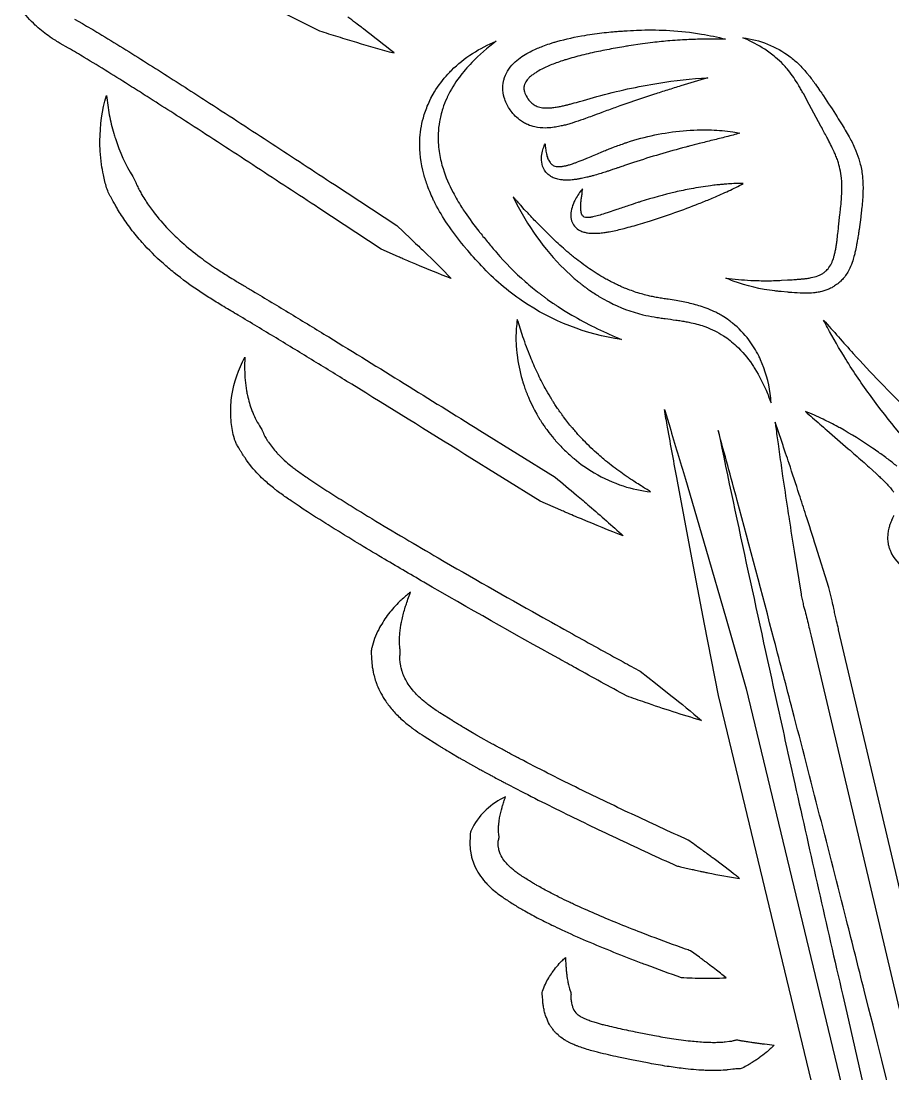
# Model space of a CAD drawing. Header units: millimetres. Extents: x 4236 to 5436, y 1579 to 2339.
# Drawn here: x 4693.5 to 4744.5, y 2064.7 to 2126.4 of the extents above; entities that cross this region are included whole.
import ezdxf

# ---------------------------------------------------------------- set-up
doc = ezdxf.new("R2010")
doc.units = ezdxf.units.MM
doc.layers.add('Default', color=70, linetype='Continuous')

msp = doc.modelspace()

# ---------------------------------------------------------------- linework, layer by layer
at = {"layer": 'Default'}
for points in [[(4706.954, 2127.846), (4710.952, 2125.82, 0.001536), (4712.035, 2125.477, 0.003264), (4713.123, 2125.143, 0.00922), (4715.323, 2124.52, 0.009609), (4713.528, 2125.935, 0.001087), (4713.414, 2126.022, 0.002034), (4713.074, 2126.279, -0.000572), (4712.618, 2126.621)], [(4696.621, 2126.504), (4697.086, 2126.236, -0.004046), (4698.04, 2125.674, -0.004163), (4699.447, 2124.815, -0.00177), (4700.84, 2123.942, -0.00219), (4703.604, 2122.177, -0.00061), (4704.522, 2121.584, -0.00122), (4708.183, 2119.202, -0.000613), (4711.833, 2116.808), (4715.479, 2114.407), (4716.288, 2113.652, 0.000674), (4716.69, 2113.271, -0.002168), (4716.99, 2112.984, -0.001166), (4717.09, 2112.887, -0.009602), (4718.666, 2111.314, -0.009532), (4716.6, 2112.144, -0.002996), (4716.217, 2112.307, -0.000782), (4715.835, 2112.471, 0.000302), (4715.581, 2112.581), (4714.569, 2113.027), (4710.925, 2115.426, 0.000613), (4707.278, 2117.818, 0.001221), (4703.624, 2120.196, 0.001908), (4700.875, 2121.961, 0.000754), (4699.957, 2122.544, 0.001809), (4698.576, 2123.41, 0.003865), (4697.19, 2124.256, 0.003913), (4696.265, 2124.802), (4695.784, 2125.078, -0.001924), (4695.658, 2125.154, -0.009106), (4695.374, 2125.332, -0.004279), (4695.28, 2125.395, -0.03152), (4694.494, 2125.995, -0.008262), (4694.322, 2126.15, -0.048822), (4693.491, 2127.089, 0.001388)], [(4746.641, 2100.321, -0.032138), (4743.248, 2104.394, -0.017658), (4741.77, 2106.584, -0.01689), (4740.695, 2108.438, -0.004798), (4740.466, 2108.876, 0.000796), (4741.337, 2107.892, 0.002578), (4742.211, 2106.918, 0.007054), (4743.769, 2105.254, 0.001253), (4743.995, 2105.021, 0.018316), (4747.727, 2101.44, 0.019152)], [(4744.751, 2100.319, 0.015112), (4744.248, 2100.723, 0.009501), (4743.68, 2101.141, 0.003613), (4743.335, 2101.381, 0.023983), (4741.431, 2102.556, 0.001398), (4741.308, 2102.623, 0.011899), (4740.437, 2103.07, 0.018376), (4739.412, 2103.521, 0.001586), (4739.83, 2103.149, 0.002154), (4740.667, 2102.419, -0.000391), (4741.916, 2101.338, -0.003074), (4742.738, 2100.615, -0.004279), (4743.145, 2100.251), (4743.547, 2099.888, -0.000573), (4743.645, 2099.796, -0.002542), (4743.84, 2099.613, -0.007514), (4744.073, 2099.384, -0.012863), (4744.29, 2099.155, -0.002452), (4744.331, 2099.109, -0.008667), (4744.428, 2098.995, -0.012994), (4744.514, 2098.883, -0.014387), (4744.575, 2098.796, -0.028557)], [(4754.757, 2033.954), (4741.351, 2090.739, 0.000552), (4741.315, 2090.893, 0.000059), (4741.205, 2091.356, -0.002088), (4741.134, 2091.665, -0.003816), (4741.066, 2091.975, 0.001731), (4740.969, 2092.441, 0.002354), (4740.935, 2092.596, 0.007616), (4740.861, 2092.904, 0.011474), (4740.776, 2093.21), (4740.017, 2095.637, 0.000438), (4739.437, 2097.455, 0.001218), (4739.241, 2098.061, 0.000595), (4739.045, 2098.666, 0.001144), (4738.45, 2100.48, -0.000384), (4738.246, 2101.084, 0.000631), (4737.942, 2101.989, 0.002799), (4737.632, 2102.894, 0.001015), (4737.673, 2102.578, 0.001839), (4737.803, 2101.631, -0.00077), (4737.98, 2100.369, 0.000338), (4738.072, 2099.739, 0.001658), (4738.354, 2097.851, 0.001219), (4738.45, 2097.222, 0.000437), (4738.744, 2095.337), (4739.151, 2092.826, 0.006213), (4739.179, 2092.67, 0.00955), (4739.246, 2092.36, 0.005677), (4739.323, 2092.052, 0.001734), (4739.444, 2091.592, -0.004532), (4739.56, 2091.131, -0.001534), (4739.669, 2090.668, 0.00111), (4739.742, 2090.359), (4753.148, 2033.574, 0.000328)], [(4744.572, 2097.438, -0.003883), (4744.508, 2097.283, 0.001218), (4744.453, 2097.15, 0.002445), (4744.424, 2097.08, 0.010853), (4744.355, 2096.893, 0.016104), (4744.291, 2096.689, 0.033819), (4744.234, 2096.39, 0.057292), (4744.23, 2095.921, 0.001113), (4744.244, 2095.822, 0.005056), (4744.26, 2095.724, 0.006728), (4744.312, 2095.538, 0.024552), (4744.358, 2095.403, 0.015387), (4744.404, 2095.295, 0.010333), (4744.455, 2095.192, 0.142776), (4745.431, 2094.183, 0.013054)]]:
    msp.add_lwpolyline(points, format="xyb", dxfattribs=at)
for points in [[(4722.947, 2122.614, 0.002949), (4722.936, 2122.577, 0.082194), (4722.938, 2122.345, 0.025886), (4722.959, 2122.248, 0.038149), (4723.016, 2122.092, 0.064271), (4723.224, 2121.757, 0.03234), (4723.358, 2121.611, 0.053352), (4723.528, 2121.48, 0.035326), (4723.639, 2121.419, 0.036434), (4723.777, 2121.365, 0.029662), (4723.929, 2121.328, 0.0256), (4724.115, 2121.304, 0.008626), (4724.194, 2121.299, 0.024458), (4724.379, 2121.299, 0.010188), (4724.486, 2121.306, 0.009317), (4724.618, 2121.32, 0.006675), (4724.752, 2121.338, 0.004589), (4724.888, 2121.359, 0.010313), (4725.118, 2121.403, 0.006335), (4725.352, 2121.455, 0.002418), (4725.542, 2121.501, 0.000669), (4725.637, 2121.525, 0.004767), (4726.117, 2121.657, 0.001639), (4726.409, 2121.74), (4727.197, 2121.963, -0.027549), (4730.822, 2122.756, -0.024849), (4733.684, 2123.07, -0.00058), (4732.117, 2122.588, 0.001464), (4731.337, 2122.345, 0.002641), (4730.562, 2122.097, 0.007572), (4728.257, 2121.313, 0.003026), (4727.496, 2121.036, 0.00014), (4726.924, 2120.822, -0.002423), (4726.538, 2120.681, -0.007242), (4725.945, 2120.476, -0.001163), (4725.742, 2120.412, -0.006536), (4725.484, 2120.335, -0.011295), (4725.22, 2120.266, -0.005853), (4725.111, 2120.242, -0.003624), (4724.945, 2120.208, -0.006581), (4724.777, 2120.178, -0.009344), (4724.605, 2120.152, -0.031041), (4724.184, 2120.123, -0.057119), (4723.574, 2120.184, -0.047927), (4723.149, 2120.321, -0.001734), (4723.022, 2120.379, -0.022785), (4722.9, 2120.448), (4722.781, 2120.523), (4722.722, 2120.562), (4722.668, 2120.604, -0.041657), (4722.349, 2120.899, -0.008454), (4722.284, 2120.972, -0.063464), (4721.909, 2121.554, -0.038409), (4721.775, 2121.907, -0.069905), (4721.69, 2122.483, -0.00094), (4721.696, 2122.635, -0.007282), (4721.716, 2122.789, -0.010847), (4721.737, 2122.882, -0.007289), (4721.761, 2122.975, -0.003167), (4721.792, 2123.085, -0.067075), (4722.044, 2123.571, -0.055961), (4722.421, 2123.997, -0.033825), (4722.809, 2124.302, -0.02272), (4723.209, 2124.547, -0.018817), (4723.565, 2124.724, -0.011003), (4723.871, 2124.855, -0.003804), (4724.025, 2124.916, -0.014375), (4724.435, 2125.062, -0.005135), (4724.64, 2125.126, -0.003692), (4724.846, 2125.187, -0.027471), (4726.497, 2125.549, -0.01449), (4727.634, 2125.708, -0.00496), (4728.151, 2125.76, -0.005378), (4728.461, 2125.788, -0.003133), (4728.771, 2125.809, -0.00109), (4728.977, 2125.823, -0.007136), (4729.701, 2125.858, -0.001216), (4729.805, 2125.861, -0.02237), (4731.467, 2125.836, -0.025483), (4733.318, 2125.629, -0.023328), (4734.728, 2125.327, 0.009363), (4733.092, 2125.318, 0.007373), (4732.078, 2125.273, 0.005487), (4731.473, 2125.23, 0.010019), (4730.471, 2125.13, 0.005181), (4729.873, 2125.052), (4729.074, 2124.932, 0.002899), (4728.776, 2124.883, 0.001277), (4728.279, 2124.797, 0.00648), (4727.294, 2124.608, 0.009991), (4726.323, 2124.387, 0.013775), (4725.374, 2124.123, 0.003181), (4725.188, 2124.064, 0.006302), (4724.823, 2123.937, 0.010134), (4724.467, 2123.799, 0.031753), (4723.804, 2123.478, 0.011549), (4723.616, 2123.364, 0.016176), (4723.442, 2123.245, 0.027583), (4723.258, 2123.093, 0.034729), (4723.12, 2122.948, 0.033401), (4723.035, 2122.829, 0.035866), (4722.962, 2122.676, -0.019675)], [(4723.808, 2110.464, 0.002311), (4723.864, 2110.422, -0.001239), (4724.013, 2110.31, -0.001473), (4724.162, 2110.198, 0.004055), (4724.237, 2110.143, 0.007209), (4724.313, 2110.089), (4724.619, 2109.875, 0.01), (4724.773, 2109.768, 0.003161), (4724.851, 2109.717, 0.001931), (4724.93, 2109.666), (4725.245, 2109.462), (4725.727, 2109.169), (4725.891, 2109.076, 0.01809), (4727.231, 2108.367, 0.013977), (4728.631, 2107.736, -0.113865), (4722.845, 2109.987, -0.057786), (4720.438, 2112.054, -0.011068), (4719.532, 2113.072, -0.001834), (4719.406, 2113.222, -0.02285), (4718.451, 2114.491, -0.028377), (4717.734, 2115.705, -0.004628), (4717.643, 2115.886, -0.023488), (4717.284, 2116.733, -0.022472), (4717.065, 2117.42, -0.074313), (4716.834, 2119.381, -0.059762), (4717.039, 2120.721), (4717.094, 2120.921), (4717.164, 2121.117), (4717.235, 2121.312), (4717.271, 2121.409), (4717.313, 2121.503), (4717.486, 2121.877), (4717.688, 2122.234, -0.049765), (4718.48, 2123.284, -0.010585), (4718.688, 2123.501, -0.052395), (4719.921, 2124.49, -0.049172), (4721.302, 2125.205, 0.040985), (4719.868, 2123.954, 0.032407), (4719.146, 2123.103, 0.048813), (4718.443, 2121.936, 0.003382), (4718.405, 2121.855, 0.032233), (4718.179, 2121.273, 0.018035), (4718.06, 2120.848, 0.011693), (4717.986, 2120.504, 0.065564), (4717.919, 2119.115, 0.036637), (4718.074, 2118.168, 0.018453), (4718.192, 2117.745, 0.04396), (4718.779, 2116.351, 0.02188), (4719.279, 2115.488, 0.006705), (4719.48, 2115.183, 0.020763), (4720.298, 2114.067, 0.00117), (4720.357, 2113.994, 0.004951), (4720.59, 2113.702, 0.003278), (4720.829, 2113.413, 0.001626), (4721.072, 2113.124, 0.000542), (4721.319, 2112.834, 0.037757), (4723.003, 2111.128, 0.007964), (4723.427, 2110.769), (4723.716, 2110.535, 0.007758)], [(4740.588, 2111.74, -0.002065), (4740.639, 2111.784, -0.007925), (4740.729, 2111.881, 0.061656), (4740.927, 2112.182, 0.024649), (4740.998, 2112.343, 0.02149), (4741.078, 2112.594, 0.01157), (4741.127, 2112.786, 0.010723), (4741.177, 2113.028, 0.007811), (4741.219, 2113.28, 0.005378), (4741.256, 2113.537, 0.001388), (4741.267, 2113.624, 0.001124), (4741.32, 2114.063, 0.002471), (4741.35, 2114.33), (4741.426, 2115.05, 0.001472), (4741.464, 2115.407, 0.006869), (4741.512, 2115.934, 0.010307), (4741.536, 2116.362, 0.002565), (4741.538, 2116.446, 0.034404), (4741.516, 2117.181, 0.028284), (4741.428, 2117.739, 0.030352), (4741.302, 2118.195, 0.009022), (4741.247, 2118.346, 0.012592), (4741.138, 2118.613, 0.003638), (4741.086, 2118.729, 0.003239), (4741.015, 2118.883, 0.001201), (4740.978, 2118.961, 0.007634), (4740.782, 2119.353, 0.002595), (4740.658, 2119.589, 0.002372), (4740.317, 2120.224), (4739.632, 2121.504), (4739.289, 2122.135, 0.001648), (4739.157, 2122.366, 0.003689), (4739.024, 2122.595, 0.003783), (4738.933, 2122.745, 0.015621), (4738.647, 2123.18, 0.021062), (4738.334, 2123.589, 0.016743), (4738.105, 2123.844, 0.026597), (4737.662, 2124.258, 0.029122), (4737.023, 2124.733, 0.042421), (4735.832, 2125.374, 0.002697), (4735.747, 2125.41, -0.064141), (4737.182, 2125.038, -0.065869), (4738.506, 2124.299, -0.031211), (4739.018, 2123.856, -0.02502), (4739.474, 2123.362, -0.006134), (4739.594, 2123.215, -0.013783), (4739.993, 2122.69, -0.006244), (4740.259, 2122.309, -0.002656), (4740.465, 2122.004, -0.00599), (4741.259, 2120.774, -0.004111), (4741.551, 2120.307, -0.012039), (4742.022, 2119.497, -0.026876), (4742.363, 2118.791, -0.03106), (4742.581, 2118.162, -0.008071), (4742.62, 2118.011, -0.035219), (4742.751, 2117.212, -0.030321), (4742.777, 2116.413, -0.011464), (4742.751, 2115.93, -0.007677), (4742.707, 2115.46, -0.002998), (4742.664, 2115.091, -0.00079), (4742.642, 2114.908), (4742.543, 2114.182, -0.00124), (4742.504, 2113.907, -0.002424), (4742.476, 2113.723, -0.005979), (4742.43, 2113.446, -0.002489), (4742.395, 2113.26, -0.009867), (4742.306, 2112.835, -0.004334), (4742.272, 2112.692, -0.017118), (4742.175, 2112.352, -0.029683), (4742.001, 2111.907, -0.061122), (4741.654, 2111.352, -0.029164), (4741.477, 2111.158, -0.011898), (4741.413, 2111.098, -0.003389), (4741.303, 2111.004, -0.001608), (4741.233, 2110.953, -0.009474), (4741.116, 2110.871, -0.016343), (4740.943, 2110.769, -0.015894), (4740.815, 2110.704, -0.015499), (4740.71, 2110.66, -0.046727), (4740.26, 2110.525, -0.01872), (4740.025, 2110.486, -0.010184), (4739.872, 2110.469, -0.021446), (4739.427, 2110.45, -0.012085), (4739.092, 2110.458, -0.009214), (4738.442, 2110.499, -0.001489), (4738.351, 2110.507), (4737.985, 2110.54, -0.000521), (4737.846, 2110.554, -0.002197), (4737.753, 2110.564, -0.006067), (4737.614, 2110.58, -0.056694), (4735.184, 2111.161, -0.011805), (4734.756, 2111.33, 0.016933), (4736.207, 2111.201, 0.013526), (4737.196, 2111.179, 0.007825), (4737.643, 2111.189, 0.004904), (4737.999, 2111.205), (4738.361, 2111.225, 0.000484), (4738.632, 2111.241, 0.00182), (4738.811, 2111.252, 0.004873), (4739.076, 2111.273, 0.00352), (4739.293, 2111.294, 0.007709), (4739.504, 2111.319, 0.012434), (4739.748, 2111.36, 0.042792), (4740.134, 2111.47, 0.027052), (4740.311, 2111.549, 0.021975), (4740.385, 2111.59, 0.015918), (4740.456, 2111.636, 0.009355), (4740.537, 2111.695, 0.008538)], [(4700.255, 2116.806, 0.005491), (4700.286, 2116.737, 0.023253), (4700.42, 2116.47, -0.00164), (4700.492, 2116.339, 0.005584), (4700.567, 2116.21, 0.022189), (4701.016, 2115.517, 0.007665), (4701.239, 2115.213, 0.029838), (4702.127, 2114.176, 0.019455), (4702.9, 2113.434, 0.021293), (4703.978, 2112.554, 0.013685), (4704.87, 2111.923, 0.008348), (4705.531, 2111.496, 0.003232), (4705.936, 2111.246, 0.002153), (4706.486, 2110.916, 0.000624), (4707.045, 2110.583, -0.001805), (4709.276, 2109.241, -0.001173), (4711.498, 2107.886, -0.001196), (4715.924, 2105.156, -0.000574), (4720.34, 2102.415), (4724.754, 2099.675, -0.001776), (4726.011, 2098.622, -0.002156), (4726.761, 2097.983, -0.007767), (4728.737, 2096.239, -0.008226), (4726.293, 2097.226, -0.00264), (4725.839, 2097.418, -0.000683), (4725.386, 2097.613, 0.000271), (4725.084, 2097.742), (4723.883, 2098.27), (4719.467, 2101.011, 0.000859), (4712.845, 2105.117, 0.000598), (4710.634, 2106.477, 0.001174), (4708.419, 2107.827, 0.001805), (4706.198, 2109.163, -0.000897), (4705.359, 2109.663, -0.004437), (4704.653, 2110.095, -0.007816), (4703.95, 2110.55, -0.022267), (4702.451, 2111.648, -0.012189), (4701.8, 2112.199, -0.028489), (4700.583, 2113.411, -0.0201), (4699.922, 2114.213, -0.018629), (4699.372, 2114.997, -0.010625), (4699.143, 2115.369, -0.003949), (4699.013, 2115.597, -0.002338), (4698.886, 2115.827, -0.000842), (4698.801, 2115.981, -0.007222), (4698.714, 2116.134, -0.011533), (4698.633, 2116.29, -0.031004), (4698.498, 2116.615, -0.020212), (4698.309, 2117.387, -0.012659), (4698.201, 2117.99, -0.017758), (4698.124, 2118.768, -0.017024), (4698.106, 2119.371, -0.071231), (4698.488, 2122.029, 0.019976), (4698.655, 2120.896, 0.023654), (4698.915, 2119.807, 0.007501), (4699.008, 2119.505, 0.060113), (4700.033, 2117.277, -0.026696), (4700.114, 2117.13, -0.00928), (4700.153, 2117.046, -0.004017), (4700.183, 2116.977, -0.001252), (4700.226, 2116.874, 0.002789)], [(4725.28, 2117.074, -0.006842), (4725.189, 2117.08, -0.013249), (4725.065, 2117.094, -0.035962), (4724.78, 2117.159, -0.05317), (4724.512, 2117.278, -0.051182), (4724.301, 2117.437, -0.122872), (4724.018, 2117.891, -0.082389), (4723.956, 2118.365, -0.052472), (4724.015, 2118.774, -0.030772), (4724.112, 2119.079, -0.009934), (4724.162, 2119.201, 0.008646), (4724.181, 2118.993, 0.008897), (4724.201, 2118.84, 0.026198), (4724.259, 2118.547, 0.017221), (4724.299, 2118.41, 0.042483), (4724.379, 2118.222, 0.039041), (4724.456, 2118.1, 0.040538), (4724.532, 2118.014, 0.040101), (4724.601, 2117.958, 0.047258), (4724.674, 2117.918, 0.061771), (4724.805, 2117.875, 0.033154), (4724.934, 2117.861, 0.01979), (4725.026, 2117.861, 0.023722), (4725.164, 2117.874, 0.012397), (4725.246, 2117.888, 0.012312), (4725.372, 2117.914, 0.012736), (4725.545, 2117.959, 0.011498), (4725.765, 2118.028, 0.006446), (4725.943, 2118.091, 0.007601), (4726.395, 2118.267, 0.002572), (4726.669, 2118.38, 0.002373), (4727.413, 2118.692, -0.00367), (4727.697, 2118.808, -0.00158), (4727.983, 2118.923, -0.000292), (4728.176, 2118.999, -0.00681), (4728.862, 2119.247, -0.001197), (4728.961, 2119.28, -0.057106), (4732.243, 2119.964, -0.030956), (4733.914, 2120.01, -0.011703), (4734.54, 2119.971, -0.015765), (4735.163, 2119.898, -0.012415), (4735.576, 2119.824, -0.00506), (4735.173, 2119.712, -0.003148), (4734.772, 2119.607, -0.002302), (4733.977, 2119.407, 0.000731), (4733.189, 2119.209, 0.002182), (4732.603, 2119.058, 0.001001), (4732.409, 2119.007, 0.015964), (4729.351, 2118.104, 0.004315), (4728.878, 2117.946, 0.001563), (4728.593, 2117.847, 0.002202), (4728.401, 2117.783, -0.000026), (4728.112, 2117.686, -0.001929), (4727.919, 2117.621, -0.001371), (4727.821, 2117.589, -0.000215), (4727.526, 2117.495, -0.006248), (4727.178, 2117.389, -0.00439), (4727.026, 2117.346, -0.00305), (4726.823, 2117.29, -0.004811), (4726.616, 2117.238, -0.002661), (4726.459, 2117.202, -0.004436), (4726.3, 2117.169, -0.003893), (4726.192, 2117.148, -0.013929), (4726.002, 2117.116, -0.008995), (4725.75, 2117.086, -0.013546), (4725.548, 2117.072, -0.018264), (4725.341, 2117.071, -0.006057)], [(4726.89, 2114.902, -0.00763), (4726.817, 2114.89, -0.010728), (4726.714, 2114.878, -0.052585), (4726.46, 2114.897, -0.040246), (4726.356, 2114.983, -0.029881), (4726.307, 2115.082, -0.029076), (4726.284, 2115.166, -0.02793), (4726.262, 2115.3, -0.023288), (4726.253, 2115.466, -0.021212), (4726.261, 2115.71, -0.007186), (4726.273, 2115.846, -0.008857), (4726.301, 2116.077, -0.004861), (4726.337, 2116.312, -0.000228), (4726.353, 2116.561, 0.048191), (4725.944, 2115.949, 0.010949), (4725.877, 2115.814, 0.025648), (4725.778, 2115.577, 0.057221), (4725.677, 2115.15, 0.035333), (4725.672, 2114.967, 0.080485), (4725.753, 2114.601, 0.05026), (4725.834, 2114.451, 0.100145), (4726.127, 2114.167, 0.020934), (4726.209, 2114.12, 0.049701), (4726.44, 2114.029, 0.030632), (4726.646, 2113.985, 0.015373), (4726.796, 2113.966, 0.029547), (4727.108, 2113.958, 0.014679), (4727.373, 2113.974, 0.01389), (4727.68, 2114.011, 0.007463), (4727.927, 2114.051, 0.01628), (4728.689, 2114.217, 0.010558), (4729.608, 2114.469, 0.003859), (4730.15, 2114.634, 0.016112), (4732.985, 2115.625, 0.003329), (4733.686, 2115.906, 0.002797), (4734.035, 2116.051, 0.01035), (4734.904, 2116.438, 0.014639), (4735.765, 2116.873, 0.011301), (4735.424, 2116.873, 0.009593), (4734.991, 2116.855, 0.004111), (4734.799, 2116.842, 0.004767), (4734.512, 2116.818, 0.003061), (4734.226, 2116.79, 0.005587), (4733.847, 2116.745, 0.013033), (4732.718, 2116.564, 0.010436), (4731.788, 2116.369, 0.019391), (4729.778, 2115.817, 0.001351), (4729.599, 2115.76, 0.003176), (4729.063, 2115.584, 0.001896), (4728.358, 2115.344, -0.001328), (4727.923, 2115.197, -0.003775), (4727.666, 2115.112, -0.011072), (4727.288, 2114.997, -0.012332), (4726.966, 2114.917, -0.004765)], [(4735.058, 2108.762, 0.007853), (4734.971, 2108.827, 0.002587), (4734.864, 2108.903), (4734.722, 2109.004), (4734.537, 2109.119, 0.009427), (4734.405, 2109.197, 0.014306), (4734.271, 2109.268, 0.00145), (4734.154, 2109.329, 0.006924), (4734.037, 2109.386, 0.010556), (4733.958, 2109.422, 0.023059), (4733.475, 2109.617, 0.014961), (4733.066, 2109.747, 0.01119), (4732.655, 2109.854, 0.010019), (4732.246, 2109.941, 0.006103), (4731.841, 2110.013, 0.001301), (4731.365, 2110.091, -0.000523), (4731.208, 2110.115, -0.002685), (4730.9, 2110.164, -0.00262), (4730.749, 2110.19, -0.007889), (4730.452, 2110.247, -0.011501), (4730.162, 2110.315, -0.010484), (4729.802, 2110.408, -0.026797), (4729.025, 2110.672, -0.012444), (4728.746, 2110.782, -0.009295), (4728.472, 2110.905, -0.005538), (4728.201, 2111.036, -0.001824), (4727.931, 2111.172, -0.007072), (4727.666, 2111.317, -0.021401), (4726.763, 2111.885, -0.016565), (4725.896, 2112.526, -0.004821), (4725.656, 2112.722, -0.013754), (4724.837, 2113.444, -0.009189), (4724.046, 2114.209), (4723.601, 2114.661, 0.000945), (4723.332, 2114.953, 0.002869), (4723.169, 2115.127), (4722.95, 2115.36), (4722.738, 2115.599, -0.000895), (4722.684, 2115.659, -0.000699), (4722.522, 2115.837, 0.002172), (4722.414, 2115.956, 0.004281), (4722.303, 2116.074, 0.002399), (4722.374, 2115.929, 0.082308), (4725.295, 2111.848), (4725.78, 2111.399, 0.007444), (4725.969, 2111.238, 0.001914), (4726.163, 2111.081, -0.002394), (4726.291, 2110.976, 0.005985), (4726.49, 2110.825, 0.002345), (4726.625, 2110.726, 0.001069), (4726.828, 2110.58, 0.006479), (4727.393, 2110.218, 0.014644), (4727.909, 2109.934, 0.059534), (4729.891, 2109.19, 0.017048), (4730.554, 2109.056, 0.005423), (4730.879, 2109.005, 0.003076), (4731.2, 2108.96, -0.001378), (4731.826, 2108.877, -0.004734), (4732.13, 2108.832, -0.00759), (4732.429, 2108.78, -0.010022), (4732.722, 2108.722, -0.032679), (4733.568, 2108.479, -0.055841), (4734.604, 2107.96, -0.04518), (4735.359, 2107.37, -0.056308), (4736.285, 2106.276, -0.010554), (4736.453, 2106.017, -0.037022), (4737.1, 2104.764, -0.011993), (4737.4, 2104.021, 0.017772), (4737.342, 2104.584, 0.071598), (4736.782, 2106.552, 0.009516), (4736.674, 2106.778, 0.045696), (4736.097, 2107.71, 0.06206), (4735.142, 2108.694, 0.013182)], [(4722.842, 2105.314, 0.003836), (4722.867, 2105.235, -0.00122), (4722.936, 2105.025, 0.006472), (4722.989, 2104.867, 0.014533), (4723.108, 2104.557, -0.000203), (4723.17, 2104.402, 0.003202), (4723.211, 2104.299, 0.005709), (4723.255, 2104.197), (4723.466, 2103.758, -0.001271), (4723.508, 2103.67, 0.012284), (4723.548, 2103.596), (4723.686, 2103.355, -0.000926), (4723.769, 2103.209, 0.003302), (4723.825, 2103.113, 0.006244), (4723.914, 2102.97, 0.002523), (4724.007, 2102.831, -0.000784), (4724.148, 2102.623, -0.00107), (4724.195, 2102.554, 0.007927), (4724.259, 2102.462), (4724.395, 2102.285), (4724.673, 2101.935, 0.003938), (4724.784, 2101.81, 0.002041), (4725.01, 2101.562, 0.023373), (4725.607, 2100.976, 0.008613), (4725.86, 2100.759, 0.040627), (4727.041, 2099.93, 0.053323), (4728.742, 2099.158, 0.056688), (4730.338, 2098.823, -0.001504), (4729.79, 2099.163, -0.003344), (4729.432, 2099.39, -0.008863), (4728.91, 2099.738, -0.006277), (4728.488, 2100.037, -0.017138), (4727.6, 2100.728, -0.005965), (4727.292, 2100.993, -0.021466), (4726.419, 2101.826, -0.001872), (4726.213, 2102.045, -0.006878), (4726.045, 2102.23, -0.011858), (4725.851, 2102.459, 0.002139), (4725.752, 2102.572, -0.001894), (4725.687, 2102.647, -0.004596), (4725.622, 2102.723), (4725.378, 2103.04), (4725.239, 2103.215, -0.006876), (4725.195, 2103.276, 0.001422), (4725.138, 2103.358, -0.001138), (4725.081, 2103.44, 0.001084), (4724.995, 2103.563, 0.004217), (4724.893, 2103.705, -0.006661), (4724.824, 2103.809, -0.001846), (4724.743, 2103.936, 0.003132), (4724.661, 2104.062, -0.001906), (4724.607, 2104.146, -0.003633), (4724.554, 2104.231, -0.008681), (4724.477, 2104.36, -0.013941), (4724.174, 2104.882, -0.007542), (4723.94, 2105.329, -0.0035), (4723.715, 2105.785, -0.014644), (4723.305, 2106.723, -0.013506), (4722.871, 2107.896, -0.007355), (4722.541, 2108.912, 0.041638), (4722.46, 2107.829, 0.018798), (4722.489, 2107.174, 0.008599), (4722.522, 2106.848, 0.04068), (4722.819, 2105.393, 0.006692)], [(4707.697, 2102.2, 0.005338), (4707.722, 2102.144, 0.01926), (4707.769, 2102.049, 0.001566), (4707.838, 2101.931, 0.011437), (4707.869, 2101.879, 0.00653), (4707.902, 2101.828, 0.001675), (4707.936, 2101.777, -0.002756), (4707.97, 2101.726, 0.035708), (4708.466, 2101.098, 0.007531), (4708.594, 2100.961, 0.020826), (4709.007, 2100.57, 0.012785), (4709.354, 2100.283, 0.007855), (4709.564, 2100.123, 0.002652), (4709.672, 2100.044, 0.003802), (4710.229, 2099.651, 0.004843), (4711.156, 2099.036, 0.003636), (4712.1, 2098.433, 0.002478), (4713.054, 2097.839, 0.001349), (4714.015, 2097.251, 0.002719), (4715.951, 2096.094, 0.001506), (4717.9, 2094.952, 0.003827), (4723.792, 2091.595, 0.000973), (4725.767, 2090.494, 0.001464), (4728.738, 2088.855, 0.000372), (4729.73, 2088.312), (4730.635, 2087.608), (4731.534, 2086.894, -0.009216), (4733.315, 2085.426, -0.007335), (4731.658, 2085.934, -0.005432), (4730.021, 2086.48, -0.002403), (4728.937, 2086.861, -0.001184), (4725.956, 2088.499, -0.000512), (4724.964, 2089.048, -0.004621), (4717.069, 2093.522, -0.00201), (4714.621, 2094.96, -0.00204), (4713.158, 2095.837, -0.001286), (4712.187, 2096.431, -0.002493), (4711.219, 2097.033, -0.008301), (4709.294, 2098.287, -0.004199), (4708.695, 2098.71, -0.007796), (4708.394, 2098.935, -0.001983), (4708.334, 2098.982, -0.019065), (4707.744, 2099.482, -0.014134), (4707.406, 2099.811, -0.042896), (4706.601, 2100.799, -0.010257), (4706.491, 2100.967, -0.003768), (4706.427, 2101.07, -0.002119), (4706.343, 2101.208, 0.001032), (4706.26, 2101.347, -0.004538), (4706.197, 2101.45, -0.008155), (4706.136, 2101.556, -0.025081), (4706.037, 2101.757, -0.02913), (4705.975, 2101.929, -0.041193), (4705.795, 2102.885, -0.012497), (4705.769, 2103.203, -0.026187), (4705.773, 2103.911, -0.023353), (4705.831, 2104.449, -0.088055), (4706.589, 2106.694, 0.016309), (4706.577, 2105.976, 0.038837), (4706.69, 2104.732, 0.010251), (4706.742, 2104.467, 0.016007), (4706.857, 2104.017, 0.021136), (4707.002, 2103.585, 0.007046), (4707.05, 2103.466, 0.050767), (4707.514, 2102.581, -0.027163), (4707.581, 2102.462, -0.009549), (4707.613, 2102.394, -0.004212), (4707.637, 2102.339, -0.001509), (4707.673, 2102.255, 0.002636)], [(4763.026, 1971.17, -0.001033), (4762.717, 1972.191, -0.000412), (4761.803, 1975.256), (4760.602, 1979.346, -0.001171), (4759.414, 1983.44, -0.000652), (4758.238, 1987.536), (4734.322, 2086.89), (4733.502, 2091.072), (4732.698, 2095.259), (4731.911, 2099.449, -0.000465), (4731.336, 2102.595, -0.001216), (4731.149, 2103.645, -0.001217), (4731.46, 2102.625, -0.000464), (4732.38, 2099.562), (4733.584, 2095.472), (4734.773, 2091.378), (4735.945, 2087.281), (4759.845, 1987.923, -0.000978), (4761.066, 1981.648, -0.000585), (4761.465, 1979.554), (4762.257, 1975.365, -0.000412), (4762.837, 1972.22, -0.001033)], [(4737.867, 2085.845, 0.000527), (4738.785, 2081.712, 0.001195), (4741.588, 2069.327, 0.002596), (4749.33, 2036.363, 0.002761), (4757.418, 2003.482, 0.00124), (4760.553, 1991.176, 0.003664), (4765.966, 1970.712, 0.001679), (4764.21, 1978.996, 0.00312), (4758.682, 2003.786, 0.002663), (4750.937, 2036.749, 0.002733), (4742.847, 2069.63, 0.000373), (4741.809, 2073.733, 0.001503), (4738.652, 2086.034, 0.000332), (4737.58, 2090.129, 0.001539), (4735.412, 2098.314, 0.001425), (4734.301, 2102.4, 0.002268), (4736.059, 2094.116, 0.000665)], [(4715.823, 2088.228, -0.007494), (4715.801, 2088.291), (4715.738, 2088.517, -0.003573), (4715.716, 2088.638, -0.002363), (4715.696, 2088.737, -0.014042), (4715.684, 2088.814), (4715.665, 2089.016, -0.009145), (4715.661, 2089.107, -0.002032), (4715.666, 2089.175, -0.004291), (4715.675, 2089.266, 0.010226), (4715.682, 2089.369, 0.023349), (4715.688, 2089.449, 0.031132), (4715.684, 2089.542, -0.016674), (4715.67, 2089.637, -0.007524), (4715.663, 2089.709, -0.00382), (4715.658, 2089.782, 0.001512), (4715.647, 2089.931, -0.006401), (4715.645, 2089.993, 0.002316), (4715.646, 2090.132, -0.000947), (4715.647, 2090.234, -0.011616), (4715.652, 2090.337, -0.011638), (4715.66, 2090.493, -0.009237), (4715.676, 2090.651, -0.006733), (4715.696, 2090.81, -0.004303), (4715.721, 2090.97, -0.002271), (4715.757, 2091.186, -0.003862), (4715.792, 2091.347, -0.020231), (4715.981, 2092.057, -0.008117), (4716.07, 2092.331, -0.007431), (4716.208, 2092.716, -0.00191), (4716.293, 2092.938, 0.012144), (4716.058, 2092.753, 0.022161), (4715.569, 2092.308, 0.033803), (4714.929, 2091.565, 0.038121), (4714.425, 2090.757, 0.058063), (4714.016, 2089.681, 0.011298), (4714.001, 2089.596, 0.015181), (4713.99, 2089.511, 0.019054), (4713.985, 2089.426, 0.00761), (4713.988, 2089.357, 0.004274), (4713.992, 2089.288, -0.001578), (4714.001, 2089.15, -0.000877), (4714.004, 2089.081, -0.004863), (4714.006, 2089.012), (4714.019, 2088.874), (4714.052, 2088.546, 0.003964), (4714.073, 2088.426, -0.001679), (4714.096, 2088.306, 0.001296), (4714.126, 2088.152, 0.013279), (4714.151, 2088.051), (4714.228, 2087.782, 0.006892), (4714.256, 2087.7, 0.003481), (4714.299, 2087.586, -0.001752), (4714.323, 2087.52, 0.054879), (4714.838, 2086.548, 0.01574), (4715.038, 2086.275, 0.029605), (4715.521, 2085.729, 0.026259), (4716.097, 2085.211, 0.016317), (4716.596, 2084.833, 0.011504), (4717.094, 2084.499), (4717.885, 2083.992, 0.001684), (4717.985, 2083.931, 0.00257), (4718.185, 2083.81, 0.00104), (4718.485, 2083.632, -0.001461), (4718.685, 2083.512), (4719.136, 2083.245, 0.00251), (4719.237, 2083.187, 0.001003), (4719.388, 2083.102, -0.001442), (4719.489, 2083.045), (4720.297, 2082.591, 0.0014), (4720.399, 2082.535, 0.002131), (4720.602, 2082.424, 0.000847), (4720.907, 2082.26, -0.00123), (4721.11, 2082.15, -0.000643), (4721.212, 2082.096, -0.000524), (4721.517, 2081.931, 0.001523), (4721.721, 2081.822, 0.002935), (4721.925, 2081.715, 0.005987), (4725.212, 2080.047, 0.004298), (4728.527, 2078.452, 0.003704), (4731.864, 2076.911, -0.000363), (4732.092, 2076.858, 0.00061), (4732.434, 2076.779, 0.002682), (4732.777, 2076.701, -0.000555), (4732.892, 2076.677, -0.00029), (4733.236, 2076.602, 0.001642), (4733.465, 2076.553, 0.003007), (4733.695, 2076.506, 0.01342), (4735.553, 2076.174, 0.001), (4735.367, 2076.321, 0.008281), (4734.057, 2077.319, 0.001065), (4733.869, 2077.459, 0.002352), (4733.303, 2077.872, 0.000868), (4732.547, 2078.417, -0.003704), (4729.231, 2079.948, -0.004637), (4725.943, 2081.53, -0.00632), (4722.695, 2083.178, -0.001479), (4722.594, 2083.231, -0.002249), (4722.393, 2083.337, -0.000882), (4722.094, 2083.499, 0.001315), (4721.894, 2083.606, 0.000632), (4721.794, 2083.66, 0.000528), (4721.494, 2083.821, -0.001475), (4721.295, 2083.929, -0.002854), (4721.096, 2084.038), (4720.258, 2084.51, 0.000622), (4720.11, 2084.593, -0.001743), (4720.012, 2084.648, -0.003378), (4719.914, 2084.705), (4719.527, 2084.935, 0.000773), (4719.431, 2084.993, 0.00066), (4719.141, 2085.165, -0.001774), (4718.948, 2085.28, -0.003456), (4718.756, 2085.397), (4718.006, 2085.878, -0.004814), (4717.865, 2085.969, -0.017106), (4717.3, 2086.368, -0.011455), (4717.06, 2086.56, -0.022518), (4716.693, 2086.895, -0.018106), (4716.463, 2087.144, -0.027672), (4716.203, 2087.48, -0.054449), (4715.847, 2088.165, -0.000982)], [(4719.774, 2078.002, 0.007568), (4719.779, 2077.925, 0.011092), (4719.787, 2077.848, 0.014292), (4719.799, 2077.771), (4719.835, 2077.553, 0.007003), (4719.849, 2077.489, 0.003153), (4719.882, 2077.363, 0.036552), (4720.039, 2076.922, 0.078245), (4720.663, 2075.961, 0.007783), (4720.76, 2075.855, 0.039574), (4721.406, 2075.279, 0.012138), (4721.754, 2075.027, -0.001019), (4722.031, 2074.847, 0.002615), (4722.308, 2074.669, 0.006341), (4722.586, 2074.497, 0.010279), (4722.867, 2074.336, 0.011396), (4723.712, 2073.871, 0.00697), (4724.566, 2073.443, 0.001778), (4725.138, 2073.168, 0.006865), (4726.578, 2072.525, 0.011018), (4729.78, 2071.236, 0.000571), (4730.073, 2071.126, 0.00534), (4732.131, 2070.377, 0.005385), (4732.782, 2070.345, 0.006807), (4733.436, 2070.329, 0.001673), (4733.6, 2070.328, 0.005039), (4734.011, 2070.329, 0.012958), (4734.757, 2070.357, 0.009703), (4734.112, 2070.874, 0.003151), (4733.722, 2071.171, 0.002778), (4733.527, 2071.318, 0.000742), (4733.332, 2071.462, -0.001066), (4733.202, 2071.559), (4732.68, 2071.937, -0.000888), (4732.39, 2072.039, -0.004848), (4730.365, 2072.782, -0.001585), (4729.791, 2073.002, -0.004739), (4728.363, 2073.569, -0.011719), (4725.837, 2074.666, -0.0009), (4725.563, 2074.797, -0.002904), (4725.018, 2075.063, -0.006929), (4724.345, 2075.406, -0.010655), (4723.692, 2075.769, -0.007964), (4723.497, 2075.879, -0.007599), (4723.246, 2076.032, -0.004261), (4722.694, 2076.386, -0.004637), (4722.579, 2076.467, -0.011408), (4722.361, 2076.631, -0.014645), (4722.161, 2076.799, -0.029092), (4721.899, 2077.059, -0.005881), (4721.86, 2077.103, -0.042788), (4721.649, 2077.399, -0.06523), (4721.466, 2077.84, -0.00791), (4721.451, 2077.902), (4721.436, 2078.003, -0.025756), (4721.424, 2078.092, -0.002134), (4721.419, 2078.209, -0.004089), (4721.424, 2078.355, -0.017605), (4721.449, 2078.475, 0.017639), (4721.471, 2078.569, -0.002771), (4721.471, 2078.64, -0.005105), (4721.459, 2078.731, -0.009906), (4721.447, 2078.858, -0.013816), (4721.44, 2078.989, -0.022576), (4721.444, 2079.158, -0.012982), (4721.447, 2079.262, -0.010034), (4721.456, 2079.368, -0.007144), (4721.468, 2079.475, -0.004364), (4721.483, 2079.584, -0.001904), (4721.506, 2079.731, -0.023187), (4721.648, 2080.334, -0.007492), (4721.706, 2080.527, -0.006218), (4721.795, 2080.799, -0.001041), (4721.849, 2080.957, 0.077087), (4720.719, 2080.19, 0.005166), (4720.654, 2080.129, 0.09254), (4719.835, 2078.985, 0.035383), (4719.805, 2078.89, 0.025606), (4719.789, 2078.804, 0.016284), (4719.781, 2078.716, 0.002103), (4719.776, 2078.578, -0.016537), (4719.775, 2078.489, 0.000879), (4719.765, 2078.311, 0.021914), (4719.766, 2078.183, 0.001041), (4719.77, 2078.08, 0.003983)], [(4735.016, 2066.642, 0.001177), (4735.091, 2066.652, 0.018241), (4735.195, 2066.673, 0.003184), (4735.268, 2066.695, -0.015071), (4735.349, 2066.713, -0.041487), (4735.433, 2066.714, 0.00189), (4735.623, 2066.679, 0.003445), (4735.816, 2066.647, 0.003325), (4735.945, 2066.627, 0.006374), (4736.076, 2066.605, 0.003171), (4736.207, 2066.586, -0.001658), (4736.406, 2066.558, -0.001598), (4736.473, 2066.548, 0.002247), (4736.743, 2066.513, 0.001236), (4737.017, 2066.48, 0.000539), (4737.581, 2066.412, -0.028676), (4737.103, 2065.972, -0.017783), (4736.703, 2065.666, -0.011523), (4736.494, 2065.523, -0.003212), (4736.404, 2065.464, -0.002565), (4736.281, 2065.387, -0.000816), (4736.22, 2065.348, -0.004183), (4736.032, 2065.239, -0.011519), (4735.712, 2065.066, -0.064608), (4735.577, 2065.03, -0.011159), (4735.507, 2065.027, 0.005078), (4735.437, 2065.025, 0.013184), (4735.333, 2065.017, -0.001438), (4735.161, 2064.994), (4734.885, 2064.962, -0.002396), (4734.777, 2064.952, -0.004006), (4734.668, 2064.943, -0.003737), (4734.595, 2064.938, -0.01683), (4734.021, 2064.921, -0.008676), (4733.602, 2064.931, -0.002184), (4733.464, 2064.936, -0.016635), (4732.243, 2065.04, -0.00952), (4731.312, 2065.168, -0.00754), (4730.262, 2065.348), (4729.742, 2065.449), (4729.231, 2065.552, -0.001998), (4728.461, 2065.711, -0.008996), (4727.291, 2065.978, -0.001363), (4727.16, 2066.011, -0.004538), (4726.827, 2066.102, -0.010041), (4726.423, 2066.225, -0.011272), (4726.079, 2066.346, 0.002995), (4726.009, 2066.375, -0.003045), (4725.904, 2066.417, -0.008164), (4725.797, 2066.463), (4725.654, 2066.53, -0.002259), (4725.51, 2066.604, -0.006925), (4725.345, 2066.697, -0.008164), (4725.291, 2066.731, -0.01554), (4725.217, 2066.781), (4725.07, 2066.883, -0.004481), (4724.925, 2067.006), (4724.853, 2067.069, -0.008913), (4724.784, 2067.141, -0.007544), (4724.65, 2067.29, -0.007218), (4724.574, 2067.394, -0.00293), (4724.53, 2067.458, -0.003301), (4724.473, 2067.543), (4724.427, 2067.622, -0.037241), (4724.24, 2068.031, -0.019151), (4724.158, 2068.278, -0.022754), (4724.09, 2068.566, -0.014894), (4724.05, 2068.812, -0.005924), (4724.036, 2068.934, -0.00738), (4724.029, 2069.015, 0.001179), (4724.02, 2069.176, 0.008405), (4724.012, 2069.256, 0.007346), (4724.004, 2069.336, -0.004175), (4723.998, 2069.415, -0.084091), (4724.02, 2069.573, -0.051359), (4724.382, 2070.356, -0.019777), (4724.586, 2070.671, -0.026713), (4724.853, 2071.021, -0.021562), (4725.15, 2071.339, -0.01182), (4725.358, 2071.536, 0.001028), (4725.381, 2071.112, 0.003793), (4725.395, 2070.906, 0.006411), (4725.412, 2070.705, 0.009121), (4725.436, 2070.507, 0.003544), (4725.445, 2070.442), (4725.463, 2070.314), (4725.492, 2070.157, -0.002292), (4725.512, 2070.05, 0.014679), (4725.537, 2069.945), (4725.597, 2069.713), (4725.672, 2069.495, -0.026421), (4725.69, 2069.393, -0.020798), (4725.673, 2069.292, 0.0258), (4725.675, 2069.193, -0.005882), (4725.681, 2069.096, 0.00845), (4725.697, 2068.978, 0.012489), (4725.716, 2068.863, 0.017194), (4725.748, 2068.732, 0.028214), (4725.812, 2068.551, 0.110785), (4726.024, 2068.241, 0.023753), (4726.094, 2068.185, 0.024244), (4726.215, 2068.104, 0.022945), (4726.403, 2068.004, 0.022549), (4726.671, 2067.89, 0.011991), (4726.94, 2067.795, 0.008462), (4727.222, 2067.708, 0.004613), (4727.456, 2067.643, 0.00183), (4727.574, 2067.612, 0.005227), (4728.059, 2067.494, 0.003712), (4728.554, 2067.382, 0.0023), (4729.055, 2067.276, 0.0014), (4729.56, 2067.173), (4730.068, 2067.07), (4730.567, 2066.973, 0.007188), (4731.565, 2066.802, 0.012542), (4732.683, 2066.655, 0.013049), (4733.543, 2066.588, 0.009052), (4733.965, 2066.575, 0.011485), (4734.317, 2066.579, 0.007062), (4734.489, 2066.588, 0.005637), (4734.573, 2066.594, 0.003693), (4734.716, 2066.607), (4734.956, 2066.634, -0.006296)]]:
    msp.add_lwpolyline(points, format="xyb", close=True, dxfattribs=at)

doc.saveas('drawing.dxf')
